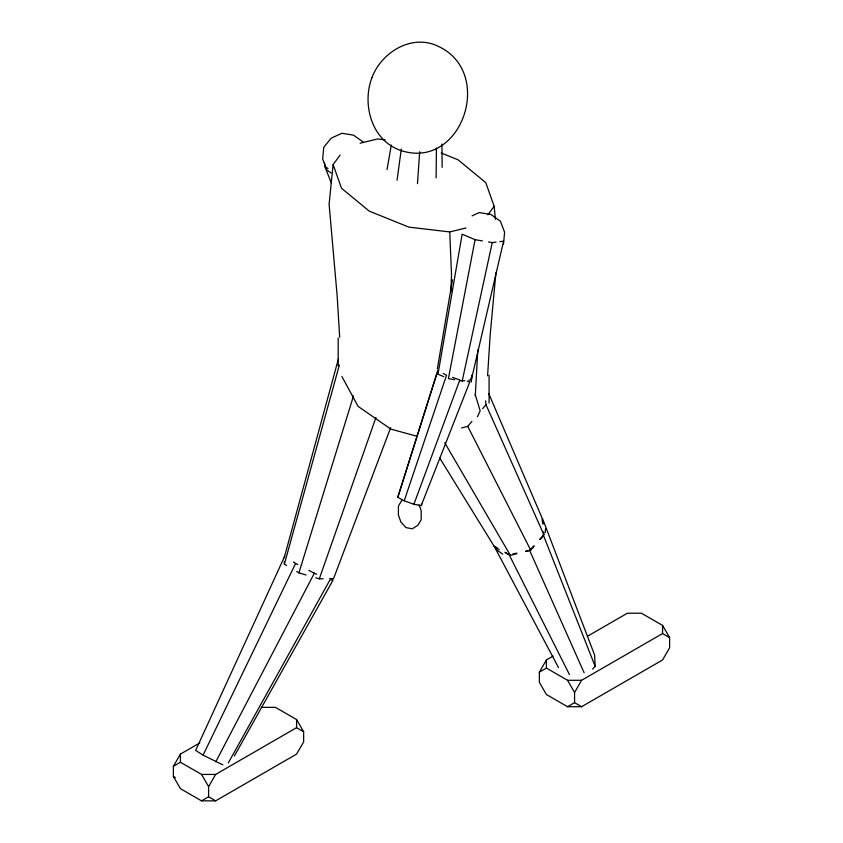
<?xml version="1.0" encoding="UTF-8"?>
<svg xmlns="http://www.w3.org/2000/svg" width="843" height="843" viewBox="0 0 843 843"><rect width="100%" height="100%" fill="white"/><g stroke="black" fill="none" stroke-linecap="round" stroke-linejoin="round"><path stroke-width="1.26" d="M199.812 742.915L180.423 754.106L173.384 766.298L173.384 776.456L180.423 788.658L201.551 800.85L215.629 800.85L296.588 754.106L303.638 741.914L303.638 731.745L296.588 727.678L296.588 719.553L275.471 707.361L261.393 707.361M553.25 656.012L546.412 659.964L539.362 672.156L539.362 682.324L546.412 694.516L567.529 706.708L581.607 706.708L662.577 659.964L669.616 647.772L669.616 637.603L662.577 633.546L662.577 625.411L641.449 613.219L627.371 613.219L587.455 636.265M436.126 177.894L436.421 148.01M450.815 291.868L451.532 274.913L449.73 231.941L465.979 227.979M475.283 395.831L477.802 349.866M487.591 375.809L490.141 335.324L495.905 272.742M417.475 183.658L419.698 151.687M471.269 382.048L471.922 374.987M503.513 243.922L504.599 232.225L500.415 221.235L490.826 214.438L479.224 212.573L472.101 215.84M545.168 532.765L545.537 528.877M340.108 155.07L333.122 164.617L329.097 204.227L337.147 295.735L339.676 337.2M397.053 180.212L401.31 149.063M437.317 369.013L452.47 279.771M387.032 169.548L391.331 144.996M443.766 376.673L437.991 374.218L462.143 234.185L475.073 239.675L448.392 378.633L454.672 379.698M459.688 380.541L462.206 380.973L492.238 242.584L496.032 242.12M468.729 380.172L471.332 379.856L503.598 241.193L499.815 241.656M284.196 557.781L338.486 358.686M286.609 565.484L284.376 564.146L339.381 365.019M306.104 574.979L298.907 572.871L353.502 395.894M421.816 504.093L421.194 505.61L413.902 504.251L404.208 500.816L397.791 497.307L437.759 370.435M437.022 373.344L397.791 497.307M404.208 500.816L446.548 375.24L443.249 373.438M315.693 577.792L319.297 578.846L375.925 417.527M413.902 504.251L459.835 379.951L452.586 377.379M390.657 427.686L333.575 578.572L329.676 578.646M421.194 505.61L469.825 381.816L467.328 381.352M284.628 556.433L195.65 750.407L203.089 755.149L222.847 764.875M477.412 416.737L480.173 410.847L475.21 394.513M203.089 755.149L295.598 563.43L293.396 562.028M215.808 761.787L314.344 573.208L316.736 574.262M228.284 762.968L329.898 580.037L333.143 579.921L234.343 756.045M215.629 800.85L208.59 796.783L208.59 786.624L215.629 774.432L296.588 727.678M581.607 706.708L574.568 702.64L574.568 692.482L581.607 680.29L662.577 633.546M401.711 500.531L398.412 506.063L398.412 515.115L400.878 521.965L405.915 527.592L412.269 528.793L417.886 525.252L421.184 519.72L421.184 510.679L419.129 504.968M487.949 214.775L494.167 206.282L485.789 182.668L458.076 159.801L441.268 153.004M461.585 427.949L467.739 426.358L471.88 421.437M482.66 408.655L485.979 404.714L485.568 400.836M525.621 551.438L530.7 550.131L533.977 546.243M539.71 539.446L543.798 534.588L543.524 532.017M525.811 551.238L529.657 550.447L534.009 545.842M540.11 539.394L543.587 535.716L543.461 533.166M592.597 669.089L595.179 666.36L594.621 655.116L542.755 519.151L543.018 524.241M173.384 766.298L180.423 762.23L180.423 754.106M201.551 800.85L208.59 796.783M539.362 672.156L546.412 668.088L546.412 659.964M567.529 706.708L574.568 702.64M505.937 553.061L510.394 555.379L516.738 553.735M360.066 143.226L377.559 138.958L385.219 139.864M512.987 553.904L516.833 553.103M462.206 380.973L464.809 380.646M319.297 578.846L323.185 578.772M546.412 668.088L567.529 680.29L581.607 680.29M180.423 762.23L201.551 774.432L215.629 774.432M449.73 231.941L408.823 227.104L369.202 211.108L341.499 188.231L333.122 164.617M475.073 239.675L482.428 240.919M488.561 241.962L492.238 242.584M417.243 436.337L390.91 429.129L358.096 406.379L341.921 376.547M499.246 549.594L494.778 547.276L439.73 458.065M295.598 563.43L297.8 564.578M308.833 570.332L314.344 573.208M495.115 546.622L497.275 547.866M504.82 552.218L509.14 554.705L569.436 674.548M173.384 776.456L175.397 777.625M296.673 571.533L298.907 572.871M324.492 162.615L324.797 166.493L328.032 168.505M363.08 141.94L353.48 135.143L341.879 133.278L331.194 138.178L323.775 147.293L322.679 159L326.863 169.991L331.13 173.015M496.358 549.647L502.734 554.157M444.756 442.775L510.394 555.379M662.577 625.411L669.616 637.603M567.529 680.29L574.568 692.482M296.588 719.553L303.638 731.745M201.551 774.432L208.59 786.624M494.04 546.001L558.487 667.551M467.739 426.358L530.7 550.131M485.979 404.714L543.798 534.588M529.657 550.447L584.125 672.756M488.687 393.502L542.017 517.876L542.565 523.018M324.797 166.493L331.499 183.405M543.587 535.716L595.179 666.36M470.889 377.906L471.332 379.856M494.167 206.282L495.421 219.317M284.302 561.596L284.376 564.146M441.911 144.058L442.154 167.346M489.088 375.198L489.088 403.059M338.191 338.011L338.191 365.873M371.868 77.767C362.227 103.457 370.846 137.946 397.685 149.274L398.433 149.632C461.037 173.352 496 72.593 438.044 46.228L437.296 45.87C411.236 33.899 381.257 52.529 371.868 77.767"/></g></svg>
